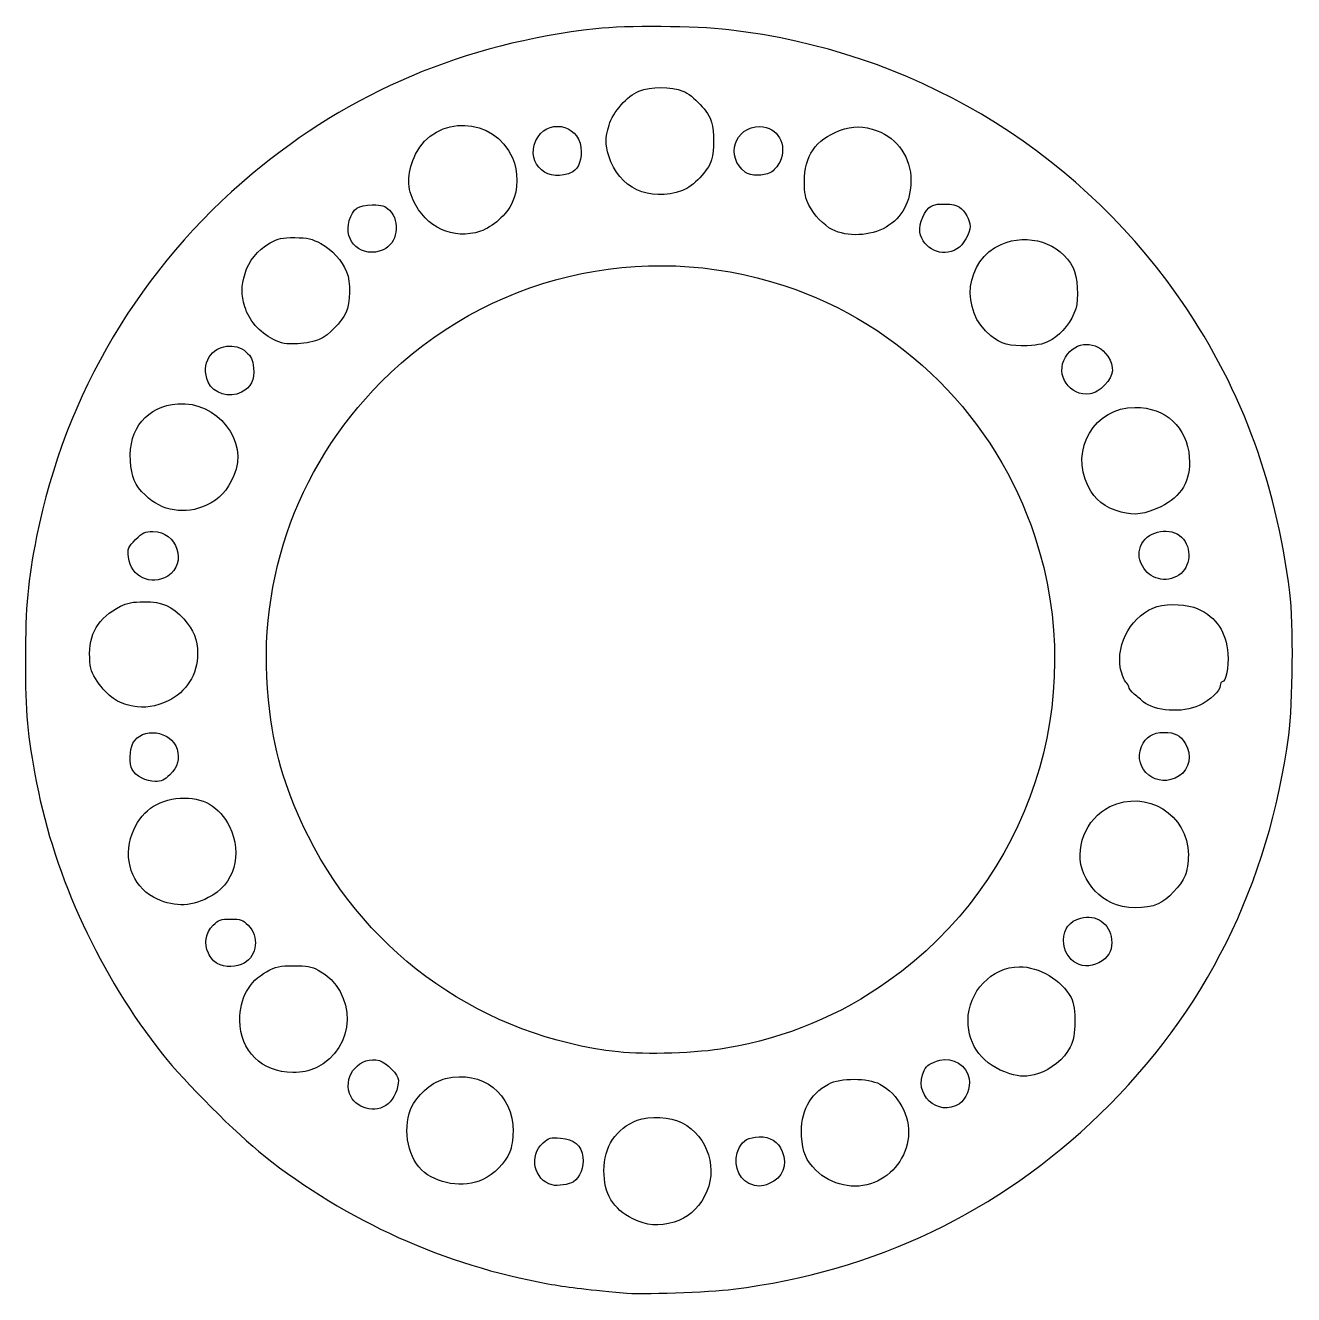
# Model space of a CAD drawing. Header units: centimetres. Extents: x -12.8 to 3.7, y -11.5 to 5.
import ezdxf

# ---------------------------------------------------------------- set-up
doc = ezdxf.new("R2010")
doc.units = ezdxf.units.CM
doc.header["$MEASUREMENT"] = 0
doc.layers.add('Layer 1', color=7, linetype='Continuous')

msp = doc.modelspace()

# ---------------------------------------------------------------- linework, layer by layer
at = {"layer": 'Layer 1'}
for points, knots in [([(-4.99874, -11.49022), (-5.54457, -11.43659), (-5.72605, -11.41419), (-5.97769, -11.3694), (-5.97769, -11.3694), (-7.32075, -11.13033), (-8.59408, -10.55625), (-9.67292, -9.70341), (-9.67292, -9.70341), (-10.02487, -9.42519), (-10.71011, -8.73978), (-10.99251, -8.38351), (-10.99251, -8.38351), (-11.79935, -7.36559), (-12.39267, -6.08695), (-12.63004, -4.85447), (-12.63004, -4.85447), (-12.74993, -4.23202), (-12.77569, -3.94738), (-12.7752, -3.2506), (-12.7752, -3.2506), (-12.7747, -2.55091), (-12.74562, -2.23153), (-12.62944, -1.64987), (-12.62944, -1.64987), (-12.26001, 0.19969), (-11.27756, 1.85306), (-9.82738, 3.06573), (-9.82738, 3.06573), (-8.5466, 4.13674), (-7.06903, 4.76062), (-5.35592, 4.95372), (-5.35592, 4.95372), (-4.95978, 4.99837), (-4.06578, 4.99167), (-3.6253, 4.94074), (-3.6253, 4.94074), (-1.26257, 4.66758), (0.83135, 3.43071), (2.20181, 1.49868), (2.20181, 1.49868), (3.00901, 0.36072), (3.49108, -0.9104), (3.67183, -2.37747), (3.67183, -2.37747), (3.72182, -2.78322), (3.71424, -3.81732), (3.65821, -4.23527), (3.65821, -4.23527), (3.39724, -6.18195), (2.57443, -7.83346), (1.20251, -9.1642), (1.20251, -9.1642), (-0.11291, -10.44014), (-1.71971, -11.20704), (-3.56661, -11.44043), (-3.56661, -11.44043), (-3.87789, -11.47977), (-4.78439, -11.51128), (-4.99874, -11.49022)], [0, 0, 0, 0, 0.0625, 0.0625, 0.0625, 0.0625, 0.125, 0.125, 0.125, 0.125, 0.1875, 0.1875, 0.1875, 0.1875, 0.25, 0.25, 0.25, 0.25, 0.3125, 0.3125, 0.3125, 0.3125, 0.375, 0.375, 0.375, 0.375, 0.4375, 0.4375, 0.4375, 0.4375, 0.5, 0.5, 0.5, 0.5, 0.5625, 0.5625, 0.5625, 0.5625, 0.625, 0.625, 0.625, 0.625, 0.6875, 0.6875, 0.6875, 0.6875, 0.75, 0.75, 0.75, 0.75, 0.8125, 0.8125, 0.8125, 0.8125, 0.875, 0.875, 0.875, 0.875, 1, 1, 1, 1]), ([(-4.22728, 2.85114), (-4.08797, 2.90066), (-3.88824, 3.11087), (-3.85015, 3.24805), (-3.85015, 3.24805), (-3.81419, 3.37756), (-3.81345, 3.61233), (-3.8486, 3.73889), (-3.8486, 3.73889), (-3.88546, 3.87158), (-4.08658, 4.0886), (-4.22462, 4.14464), (-4.22462, 4.14464), (-4.37034, 4.20379), (-4.64556, 4.20351), (-4.79389, 4.14406), (-4.79389, 4.14406), (-4.94738, 4.08254), (-5.13295, 3.87142), (-5.18368, 3.70057), (-5.18368, 3.70057), (-5.23338, 3.53322), (-5.23377, 3.45899), (-5.18576, 3.29948), (-5.18576, 3.29948), (-5.06032, 2.88267), (-4.66231, 2.6965), (-4.22728, 2.85114)], [0, 0, 0, 0, 0.125, 0.125, 0.125, 0.125, 0.25, 0.25, 0.25, 0.25, 0.375, 0.375, 0.375, 0.375, 0.5, 0.5, 0.5, 0.5, 0.625, 0.625, 0.625, 0.625, 0.75, 0.75, 0.75, 0.75, 1, 1, 1, 1]), ([(-6.857, 2.32087), (-6.69634, 2.37561), (-6.51429, 2.53869), (-6.44188, 2.69273), (-6.44188, 2.69273), (-6.36312, 2.8603), (-6.36217, 3.09616), (-6.43953, 3.276), (-6.43953, 3.276), (-6.6716, 3.81546), (-7.44458, 3.84358), (-7.69984, 3.32186), (-7.69984, 3.32186), (-7.80524, 3.10642), (-7.81568, 2.9087), (-7.73137, 2.72455), (-7.73137, 2.72455), (-7.56858, 2.36898), (-7.20647, 2.20179), (-6.857, 2.32087)], [0, 0, 0, 0, 0.16666667, 0.16666667, 0.16666667, 0.16666667, 0.33333333, 0.33333333, 0.33333333, 0.33333333, 0.5, 0.5, 0.5, 0.5, 0.66666667, 0.66666667, 0.66666667, 0.66666667, 1, 1, 1, 1]), ([(-5.65428, 3.09549), (-5.57571, 3.13754), (-5.53225, 3.26684), (-5.54843, 3.41042), (-5.54843, 3.41042), (-5.58384, 3.72457), (-6.00458, 3.78869), (-6.13486, 3.49979), (-6.13486, 3.49979), (-6.27494, 3.18916), (-5.96557, 2.92889), (-5.65428, 3.09549)], [0, 0, 0, 0, 0.25, 0.25, 0.25, 0.25, 0.5, 0.5, 0.5, 0.5, 1, 1, 1, 1]), ([(-3.08276, 3.08501), (-3.04179, 3.1062), (-2.98746, 3.16739), (-2.96202, 3.22099), (-2.96202, 3.22099), (-2.85654, 3.44328), (-2.99005, 3.68167), (-3.21983, 3.68131), (-3.21983, 3.68131), (-3.55334, 3.68079), (-3.67776, 3.28987), (-3.40911, 3.0866), (-3.40911, 3.0866), (-3.3433, 3.03681), (-3.17754, 3.036), (-3.08276, 3.08501)], [0, 0, 0, 0, 0.2, 0.2, 0.2, 0.2, 0.4, 0.4, 0.4, 0.4, 0.6, 0.6, 0.6, 0.6, 1, 1, 1, 1]), ([(-1.57989, 2.37434), (-1.36973, 2.4964), (-1.25786, 2.7059), (-1.2563, 2.98034), (-1.2563, 2.98034), (-1.25463, 3.27436), (-1.42673, 3.52726), (-1.69742, 3.62854), (-1.69742, 3.62854), (-1.87603, 3.69536), (-2.00917, 3.69552), (-2.18655, 3.62911), (-2.18655, 3.62911), (-2.49473, 3.51372), (-2.64263, 3.29862), (-2.64171, 2.96711), (-2.64171, 2.96711), (-2.6413, 2.816), (-2.62754, 2.74259), (-2.58404, 2.65929), (-2.58404, 2.65929), (-2.51636, 2.52966), (-2.39185, 2.39969), (-2.2799, 2.3418), (-2.2799, 2.3418), (-2.08821, 2.24267), (-1.7821, 2.2569), (-1.57989, 2.37434)], [0, 0, 0, 0, 0.125, 0.125, 0.125, 0.125, 0.25, 0.25, 0.25, 0.25, 0.375, 0.375, 0.375, 0.375, 0.5, 0.5, 0.5, 0.5, 0.625, 0.625, 0.625, 0.625, 0.75, 0.75, 0.75, 0.75, 1, 1, 1, 1]), ([(-8.12173, 2.07867), (-7.93745, 2.15567), (-7.891, 2.44505), (-8.03915, 2.5932), (-8.03915, 2.5932), (-8.09856, 2.65261), (-8.13163, 2.66284), (-8.26416, 2.66284), (-8.26416, 2.66284), (-8.44671, 2.66284), (-8.51499, 2.61633), (-8.5618, 2.4601), (-8.5618, 2.4601), (-8.64568, 2.18013), (-8.39628, 1.96396), (-8.12173, 2.07867)], [0, 0, 0, 0, 0.2, 0.2, 0.2, 0.2, 0.4, 0.4, 0.4, 0.4, 0.6, 0.6, 0.6, 0.6, 1, 1, 1, 1]), ([(-0.65745, 2.09096), (-0.57155, 2.14335), (-0.48759, 2.28805), (-0.48759, 2.38373), (-0.48759, 2.38373), (-0.48759, 2.46255), (-0.55514, 2.58541), (-0.62562, 2.63478), (-0.62562, 2.63478), (-0.69278, 2.68182), (-0.91435, 2.69026), (-0.99195, 2.64873), (-0.99195, 2.64873), (-1.07506, 2.60425), (-1.15687, 2.41701), (-1.13962, 2.31074), (-1.13962, 2.31074), (-1.1036, 2.08877), (-0.85035, 1.97333), (-0.65745, 2.09096)], [0, 0, 0, 0, 0.16666667, 0.16666667, 0.16666667, 0.16666667, 0.33333333, 0.33333333, 0.33333333, 0.33333333, 0.5, 0.5, 0.5, 0.5, 0.66666667, 0.66666667, 0.66666667, 0.66666667, 1, 1, 1, 1]), ([(-8.953, 0.91156), (-8.82259, 0.97501), (-8.66429, 1.1346), (-8.60683, 1.26055), (-8.60683, 1.26055), (-8.54718, 1.3913), (-8.54202, 1.66205), (-8.59669, 1.7929), (-8.59669, 1.7929), (-8.66017, 1.94481), (-8.78173, 2.07808), (-8.93087, 2.15925), (-8.93087, 2.15925), (-9.04752, 2.22274), (-9.1026, 2.23541), (-9.27016, 2.23728), (-9.27016, 2.23728), (-9.44239, 2.2392), (-9.48716, 2.22954), (-9.59224, 2.16776), (-9.59224, 2.16776), (-9.75975, 2.06929), (-9.87039, 1.93524), (-9.91885, 1.77206), (-9.91885, 1.77206), (-9.96985, 1.60031), (-9.97024, 1.50416), (-9.92058, 1.33696), (-9.92058, 1.33696), (-9.86986, 1.16615), (-9.73008, 1.00517), (-9.55612, 0.91719), (-9.55612, 0.91719), (-9.43682, 0.85686), (-9.39121, 0.84831), (-9.23207, 0.85643), (-9.23207, 0.85643), (-9.12932, 0.86168), (-9.00507, 0.88622), (-8.953, 0.91156)], [0, 0, 0, 0, 0.09090909, 0.09090909, 0.09090909, 0.09090909, 0.18181818, 0.18181818, 0.18181818, 0.18181818, 0.27272727, 0.27272727, 0.27272727, 0.27272727, 0.36363636, 0.36363636, 0.36363636, 0.36363636, 0.45454545, 0.45454545, 0.45454545, 0.45454545, 0.54545455, 0.54545455, 0.54545455, 0.54545455, 0.63636364, 0.63636364, 0.63636364, 0.63636364, 0.72727273, 0.72727273, 0.72727273, 0.72727273, 0.81818182, 0.81818182, 0.81818182, 0.81818182, 1, 1, 1, 1]), ([(-3.66259, -8.30728), (-2.87276, -8.16802), (-2.1758, -7.8797), (-1.54592, -7.43165), (-1.54592, -7.43165), (0.28839, -6.12684), (1.05794, -3.78834), (0.35629, -1.65131), (0.35629, -1.65131), (-0.14904, -0.11226), (-1.37092, 1.10962), (-2.90998, 1.61495), (-2.90998, 1.61495), (-4.75955, 2.22222), (-6.77711, 1.73884), (-8.14752, 0.3601), (-8.14752, 0.3601), (-9.27997, -0.77923), (-9.8033, -2.32542), (-9.59796, -3.92528), (-9.59796, -3.92528), (-9.52267, -4.51194), (-9.3699, -5.00592), (-9.09475, -5.55247), (-9.09475, -5.55247), (-8.31006, -7.11114), (-6.80265, -8.15875), (-5.06205, -8.35511), (-5.06205, -8.35511), (-4.72082, -8.3936), (-4.01546, -8.36949), (-3.66259, -8.30728)], [0, 0, 0, 0, 0.11111111, 0.11111111, 0.11111111, 0.11111111, 0.22222222, 0.22222222, 0.22222222, 0.22222222, 0.33333333, 0.33333333, 0.33333333, 0.33333333, 0.44444444, 0.44444444, 0.44444444, 0.44444444, 0.55555556, 0.55555556, 0.55555556, 0.55555556, 0.66666667, 0.66666667, 0.66666667, 0.66666667, 0.77777778, 0.77777778, 0.77777778, 0.77777778, 1, 1, 1, 1]), ([(0.5796, 0.91263), (0.71226, 0.99038), (0.83498, 1.14888), (0.88771, 1.3106), (0.88771, 1.3106), (0.93, 1.44033), (0.91111, 1.7349), (0.85332, 1.84665), (0.85332, 1.84665), (0.68708, 2.16812), (0.26557, 2.30418), (-0.08388, 2.14918), (-0.08388, 2.14918), (-0.55293, 1.94112), (-0.6258, 1.29068), (-0.21721, 0.95899), (-0.21721, 0.95899), (-0.08999, 0.85572), (0.03503, 0.82224), (0.25633, 0.83221), (0.25633, 0.83221), (0.41692, 0.83944), (0.48259, 0.85578), (0.5796, 0.91263)], [0, 0, 0, 0, 0.14285714, 0.14285714, 0.14285714, 0.14285714, 0.28571429, 0.28571429, 0.28571429, 0.28571429, 0.42857143, 0.42857143, 0.42857143, 0.42857143, 0.57142857, 0.57142857, 0.57142857, 0.57142857, 0.71428571, 0.71428571, 0.71428571, 0.71428571, 1, 1, 1, 1]), ([(-9.96229, 0.22732), (-9.84112, 0.28998), (-9.79297, 0.38792), (-9.80774, 0.54166), (-9.80774, 0.54166), (-9.81809, 0.64936), (-9.83674, 0.68976), (-9.90377, 0.74966), (-9.90377, 0.74966), (-10.04575, 0.87651), (-10.28613, 0.84444), (-10.3829, 0.68574), (-10.3829, 0.68574), (-10.44567, 0.58278), (-10.44994, 0.48543), (-10.39723, 0.35926), (-10.39723, 0.35926), (-10.33484, 0.20993), (-10.12122, 0.14514), (-9.96229, 0.22732)], [0, 0, 0, 0, 0.16666667, 0.16666667, 0.16666667, 0.16666667, 0.33333333, 0.33333333, 0.33333333, 0.33333333, 0.5, 0.5, 0.5, 0.5, 0.66666667, 0.66666667, 0.66666667, 0.66666667, 1, 1, 1, 1]), ([(1.26528, 0.32257), (1.38415, 0.44537), (1.39593, 0.55785), (1.30417, 0.69401), (1.30417, 0.69401), (1.16206, 0.90488), (0.88656, 0.89976), (0.75488, 0.6838), (0.75488, 0.6838), (0.61478, 0.45402), (0.80792, 0.16412), (1.07345, 0.20561), (1.07345, 0.20561), (1.13431, 0.21512), (1.20007, 0.25522), (1.26528, 0.32257)], [0, 0, 0, 0, 0.2, 0.2, 0.2, 0.2, 0.4, 0.4, 0.4, 0.4, 0.6, 0.6, 0.6, 0.6, 1, 1, 1, 1]), ([(-10.41953, -1.24249), (-10.24375, -1.15934), (-10.15389, -1.06209), (-10.06304, -0.8567), (-10.06304, -0.8567), (-9.86622, -0.41176), (-10.27962, 0.11586), (-10.79389, 0.07607), (-10.79389, 0.07607), (-11.19424, 0.0451), (-11.43652, -0.24621), (-11.40941, -0.66404), (-11.40941, -0.66404), (-11.39525, -0.88248), (-11.35607, -0.97304), (-11.21489, -1.11376), (-11.21489, -1.11376), (-11.0059, -1.32206), (-10.69431, -1.37249), (-10.41953, -1.24249)], [0, 0, 0, 0, 0.16666667, 0.16666667, 0.16666667, 0.16666667, 0.33333333, 0.33333333, 0.33333333, 0.33333333, 0.5, 0.5, 0.5, 0.5, 0.66666667, 0.66666667, 0.66666667, 0.66666667, 1, 1, 1, 1]), ([(1.99449, -1.26206), (2.26273, -1.13336), (2.38501, -0.92197), (2.36475, -0.62199), (2.36475, -0.62199), (2.33807, -0.22711), (2.05839, 0.03068), (1.65744, 0.02998), (1.65744, 0.02998), (1.13558, 0.02906), (0.80962, -0.51824), (1.04745, -0.9942), (1.04745, -0.9942), (1.13888, -1.17716), (1.26022, -1.27246), (1.47735, -1.33186), (1.47735, -1.33186), (1.65383, -1.38014), (1.78538, -1.36238), (1.99449, -1.26206)], [0, 0, 0, 0, 0.16666667, 0.16666667, 0.16666667, 0.16666667, 0.33333333, 0.33333333, 0.33333333, 0.33333333, 0.5, 0.5, 0.5, 0.5, 0.66666667, 0.66666667, 0.66666667, 0.66666667, 1, 1, 1, 1]), ([(-10.92242, -2.16396), (-10.66309, -2.00369), (-10.80302, -1.58372), (-11.11575, -1.58372), (-11.11575, -1.58372), (-11.2207, -1.58372), (-11.24932, -1.59715), (-11.34203, -1.68985), (-11.34203, -1.68985), (-11.44243, -1.79026), (-11.4474, -1.80269), (-11.43413, -1.92045), (-11.43413, -1.92045), (-11.40564, -2.17316), (-11.14104, -2.29908), (-10.92242, -2.16396)], [0, 0, 0, 0, 0.2, 0.2, 0.2, 0.2, 0.4, 0.4, 0.4, 0.4, 0.6, 0.6, 0.6, 0.6, 1, 1, 1, 1]), ([(2.2294, -2.15173), (2.38567, -2.04933), (2.40338, -1.79833), (2.26417, -1.65911), (2.26417, -1.65911), (2.12901, -1.52396), (1.83698, -1.57068), (1.74859, -1.7416), (1.74859, -1.7416), (1.69629, -1.84274), (1.69795, -1.92023), (1.7548, -2.03127), (1.7548, -2.03127), (1.84387, -2.20525), (2.06288, -2.26083), (2.2294, -2.15173)], [0, 0, 0, 0, 0.2, 0.2, 0.2, 0.2, 0.4, 0.4, 0.4, 0.4, 0.6, 0.6, 0.6, 0.6, 1, 1, 1, 1]), ([(-10.92, -3.78915), (-10.6822, -3.67688), (-10.53646, -3.44295), (-10.53646, -3.17352), (-10.53646, -3.17352), (-10.53646, -2.98963), (-10.58518, -2.8672), (-10.71597, -2.72243), (-10.71597, -2.72243), (-10.86836, -2.55376), (-10.99371, -2.49931), (-11.22967, -2.49931), (-11.22967, -2.49931), (-11.38279, -2.49931), (-11.45363, -2.51263), (-11.53982, -2.55762), (-11.53982, -2.55762), (-11.82749, -2.70776), (-11.95652, -2.92386), (-11.9394, -3.22685), (-11.9394, -3.22685), (-11.93086, -3.37801), (-11.91554, -3.42517), (-11.83989, -3.53311), (-11.83989, -3.53311), (-11.69975, -3.73309), (-11.5777, -3.81916), (-11.37979, -3.85755), (-11.37979, -3.85755), (-11.22699, -3.8872), (-11.08198, -3.86562), (-10.92, -3.78915)], [0, 0, 0, 0, 0.11111111, 0.11111111, 0.11111111, 0.11111111, 0.22222222, 0.22222222, 0.22222222, 0.22222222, 0.33333333, 0.33333333, 0.33333333, 0.33333333, 0.44444444, 0.44444444, 0.44444444, 0.44444444, 0.55555556, 0.55555556, 0.55555556, 0.55555556, 0.66666667, 0.66666667, 0.66666667, 0.66666667, 0.77777778, 0.77777778, 0.77777778, 0.77777778, 1, 1, 1, 1]), ([(2.49173, -3.84865), (2.64103, -3.77913), (2.76679, -3.66006), (2.76679, -3.58821), (2.76679, -3.58821), (2.76679, -3.56259), (2.77777, -3.54164), (2.79119, -3.54164), (2.79119, -3.54164), (2.83937, -3.54164), (2.87912, -3.34797), (2.86664, -3.17409), (2.86664, -3.17409), (2.84632, -2.89096), (2.71925, -2.7015), (2.47574, -2.59128), (2.47574, -2.59128), (2.34491, -2.53205), (2.10057, -2.51851), (1.94871, -2.56207), (1.94871, -2.56207), (1.6304, -2.65336), (1.40251, -3.04112), (1.47139, -3.37424), (1.47139, -3.37424), (1.48696, -3.44952), (1.5169, -3.52539), (1.53793, -3.54284), (1.53793, -3.54284), (1.55896, -3.5603), (1.57616, -3.58883), (1.57616, -3.60625), (1.57616, -3.60625), (1.57616, -3.62367), (1.6089, -3.66558), (1.64892, -3.69938), (1.64892, -3.69938), (1.68894, -3.73318), (1.74173, -3.77813), (1.76623, -3.79927), (1.76623, -3.79927), (1.91103, -3.92421), (2.2761, -3.94906), (2.49173, -3.84865)], [0, 0, 0, 0, 0.08333333, 0.08333333, 0.08333333, 0.08333333, 0.16666667, 0.16666667, 0.16666667, 0.16666667, 0.25, 0.25, 0.25, 0.25, 0.33333333, 0.33333333, 0.33333333, 0.33333333, 0.41666667, 0.41666667, 0.41666667, 0.41666667, 0.5, 0.5, 0.5, 0.5, 0.58333333, 0.58333333, 0.58333333, 0.58333333, 0.66666667, 0.66666667, 0.66666667, 0.66666667, 0.75, 0.75, 0.75, 0.75, 0.83333333, 0.83333333, 0.83333333, 0.83333333, 1, 1, 1, 1]), ([(-10.89786, -4.7497), (-10.78985, -4.64169), (-10.76338, -4.54771), (-10.80338, -4.41421), (-10.80338, -4.41421), (-10.87534, -4.17403), (-11.2654, -4.12306), (-11.37718, -4.33922), (-11.37718, -4.33922), (-11.42159, -4.42511), (-11.42668, -4.60786), (-11.38673, -4.6825), (-11.38673, -4.6825), (-11.34328, -4.7637), (-11.20082, -4.83789), (-11.08812, -4.838), (-11.08812, -4.838), (-11.00783, -4.83807), (-10.96753, -4.81937), (-10.89786, -4.7497)], [0, 0, 0, 0, 0.16666667, 0.16666667, 0.16666667, 0.16666667, 0.33333333, 0.33333333, 0.33333333, 0.33333333, 0.5, 0.5, 0.5, 0.5, 0.66666667, 0.66666667, 0.66666667, 0.66666667, 1, 1, 1, 1]), ([(2.23197, -4.76455), (2.37016, -4.674), (2.40591, -4.49248), (2.31463, -4.34479), (2.31463, -4.34479), (2.24428, -4.23096), (2.18263, -4.19869), (2.03552, -4.19869), (2.03552, -4.19869), (1.88935, -4.19869), (1.79553, -4.25756), (1.74358, -4.38191), (1.74358, -4.38191), (1.61825, -4.68187), (1.95522, -4.94588), (2.23197, -4.76455)], [0, 0, 0, 0, 0.2, 0.2, 0.2, 0.2, 0.4, 0.4, 0.4, 0.4, 0.6, 0.6, 0.6, 0.6, 1, 1, 1, 1]), ([(1.95981, -6.42915), (2.08398, -6.3726), (2.25186, -6.19545), (2.31071, -6.05887), (2.31071, -6.05887), (2.33406, -6.0047), (2.35238, -5.88735), (2.3526, -5.7906), (2.3526, -5.7906), (2.35379, -5.26776), (1.80679, -4.93185), (1.33227, -5.16401), (1.33227, -5.16401), (1.01586, -5.31882), (0.85763, -5.72362), (0.99147, -6.03586), (0.99147, -6.03586), (1.06291, -6.20254), (1.19727, -6.34468), (1.35107, -6.4163), (1.35107, -6.4163), (1.52019, -6.49505), (1.80204, -6.501), (1.95981, -6.42915)], [0, 0, 0, 0, 0.14285714, 0.14285714, 0.14285714, 0.14285714, 0.28571429, 0.28571429, 0.28571429, 0.28571429, 0.42857143, 0.42857143, 0.42857143, 0.42857143, 0.57142857, 0.57142857, 0.57142857, 0.57142857, 0.71428571, 0.71428571, 0.71428571, 0.71428571, 1, 1, 1, 1]), ([(-10.39647, -6.34764), (-10.06097, -6.18107), (-9.9418, -5.78199), (-10.12067, -5.42404), (-10.12067, -5.42404), (-10.25249, -5.16025), (-10.46869, -5.03536), (-10.76049, -5.05443), (-10.76049, -5.05443), (-11.06865, -5.07457), (-11.28006, -5.2304), (-11.38833, -5.51723), (-11.38833, -5.51723), (-11.50859, -5.83582), (-11.38767, -6.194), (-11.11061, -6.3398), (-11.11061, -6.3398), (-10.86102, -6.47115), (-10.6499, -6.47347), (-10.39647, -6.34764)], [0, 0, 0, 0, 0.16666667, 0.16666667, 0.16666667, 0.16666667, 0.33333333, 0.33333333, 0.33333333, 0.33333333, 0.5, 0.5, 0.5, 0.5, 0.66666667, 0.66666667, 0.66666667, 0.66666667, 1, 1, 1, 1]), ([(1.2322, -7.16846), (1.32825, -7.10047), (1.36834, -7.00931), (1.35424, -6.89091), (1.35424, -6.89091), (1.32936, -6.68196), (1.15204, -6.55961), (0.95354, -6.61441), (0.95354, -6.61441), (0.80529, -6.65535), (0.72949, -6.7519), (0.72949, -6.89982), (0.72949, -6.89982), (0.72949, -7.18184), (1.00517, -7.32916), (1.2322, -7.16846)], [0, 0, 0, 0, 0.2, 0.2, 0.2, 0.2, 0.4, 0.4, 0.4, 0.4, 0.6, 0.6, 0.6, 0.6, 1, 1, 1, 1]), ([(-9.93111, -7.20066), (-9.7573, -7.09799), (-9.73156, -6.85316), (-9.87906, -6.70566), (-9.87906, -6.70566), (-9.94853, -6.6362), (-9.97766, -6.62592), (-10.10519, -6.62592), (-10.10519, -6.62592), (-10.23272, -6.62592), (-10.26186, -6.6362), (-10.33133, -6.70566), (-10.33133, -6.70566), (-10.43385, -6.80819), (-10.45729, -6.94142), (-10.39565, -7.07132), (-10.39565, -7.07132), (-10.37032, -7.1247), (-10.31841, -7.18533), (-10.28031, -7.20603), (-10.28031, -7.20603), (-10.18547, -7.25757), (-10.02323, -7.25508), (-9.93111, -7.20066)], [0, 0, 0, 0, 0.14285714, 0.14285714, 0.14285714, 0.14285714, 0.28571429, 0.28571429, 0.28571429, 0.28571429, 0.42857143, 0.42857143, 0.42857143, 0.42857143, 0.57142857, 0.57142857, 0.57142857, 0.57142857, 0.71428571, 0.71428571, 0.71428571, 0.71428571, 1, 1, 1, 1]), ([(-8.99394, -8.55938), (-8.46913, -8.31447), (-8.45353, -7.56586), (-8.96749, -7.29025), (-8.96749, -7.29025), (-9.05013, -7.24592), (-9.11969, -7.23339), (-9.28499, -7.23303), (-9.28499, -7.23303), (-9.47057, -7.23263), (-9.51409, -7.24223), (-9.63815, -7.31095), (-9.63815, -7.31095), (-9.86814, -7.43834), (-9.98659, -7.65429), (-9.98555, -7.94428), (-9.98555, -7.94428), (-9.98412, -8.3411), (-9.69976, -8.62112), (-9.29821, -8.62112), (-9.29821, -8.62112), (-9.17348, -8.62112), (-9.08989, -8.60416), (-8.99394, -8.55938)], [0, 0, 0, 0, 0.14285714, 0.14285714, 0.14285714, 0.14285714, 0.28571429, 0.28571429, 0.28571429, 0.28571429, 0.42857143, 0.42857143, 0.42857143, 0.42857143, 0.57142857, 0.57142857, 0.57142857, 0.57142857, 0.71428571, 0.71428571, 0.71428571, 0.71428571, 1, 1, 1, 1]), ([(0.40173, -8.63546), (0.56094, -8.58818), (0.73696, -8.44341), (0.81608, -8.29468), (0.81608, -8.29468), (0.89355, -8.14904), (0.8998, -7.78174), (0.82709, -7.64791), (0.82709, -7.64791), (0.70301, -7.41953), (0.41034, -7.24519), (0.15303, -7.24638), (0.15303, -7.24638), (-0.20392, -7.24805), (-0.51397, -7.57407), (-0.51321, -7.94695), (-0.51321, -7.94695), (-0.51254, -8.27771), (-0.31568, -8.52874), (0.02835, -8.63754), (0.02835, -8.63754), (0.17004, -8.68236), (0.24524, -8.68194), (0.40173, -8.63546)], [0, 0, 0, 0, 0.14285714, 0.14285714, 0.14285714, 0.14285714, 0.28571429, 0.28571429, 0.28571429, 0.28571429, 0.42857143, 0.42857143, 0.42857143, 0.42857143, 0.57142857, 0.57142857, 0.57142857, 0.57142857, 0.71428571, 0.71428571, 0.71428571, 0.71428571, 1, 1, 1, 1]), ([(-8.05748, -9.03004), (-7.98288, -8.96727), (-7.92288, -8.83022), (-7.92253, -8.72178), (-7.92253, -8.72178), (-7.9223, -8.65134), (-8.07718, -8.49195), (-8.16981, -8.46729), (-8.16981, -8.46729), (-8.41718, -8.40144), (-8.64045, -8.64775), (-8.55849, -8.89608), (-8.55849, -8.89608), (-8.49455, -9.08982), (-8.21678, -9.16409), (-8.05748, -9.03004)], [0, 0, 0, 0, 0.2, 0.2, 0.2, 0.2, 0.4, 0.4, 0.4, 0.4, 0.6, 0.6, 0.6, 0.6, 1, 1, 1, 1]), ([(-0.62429, -9.02789), (-0.5402, -8.97348), (-0.47889, -8.81778), (-0.49718, -8.70509), (-0.49718, -8.70509), (-0.52483, -8.53469), (-0.71546, -8.41318), (-0.87836, -8.46212), (-0.87836, -8.46212), (-1.01641, -8.50361), (-1.04539, -8.52263), (-1.08388, -8.59707), (-1.08388, -8.59707), (-1.2391, -8.89722), (-0.90554, -9.2099), (-0.62429, -9.02789)], [0, 0, 0, 0, 0.2, 0.2, 0.2, 0.2, 0.4, 0.4, 0.4, 0.4, 0.6, 0.6, 0.6, 0.6, 1, 1, 1, 1]), ([(-6.82417, -10.01463), (-6.67739, -9.94628), (-6.53458, -9.79997), (-6.47357, -9.65544), (-6.47357, -9.65544), (-6.45162, -9.60345), (-6.43306, -9.48352), (-6.43232, -9.38893), (-6.43232, -9.38893), (-6.42854, -8.90174), (-6.83155, -8.58531), (-7.30974, -8.70003), (-7.30974, -8.70003), (-7.47077, -8.73866), (-7.66012, -8.89399), (-7.74224, -9.05481), (-7.74224, -9.05481), (-7.87163, -9.3082), (-7.81526, -9.70055), (-7.62264, -9.88725), (-7.62264, -9.88725), (-7.42946, -10.07448), (-7.07435, -10.13114), (-6.82417, -10.01463)], [0, 0, 0, 0, 0.14285714, 0.14285714, 0.14285714, 0.14285714, 0.28571429, 0.28571429, 0.28571429, 0.28571429, 0.42857143, 0.42857143, 0.42857143, 0.42857143, 0.57142857, 0.57142857, 0.57142857, 0.57142857, 0.71428571, 0.71428571, 0.71428571, 0.71428571, 1, 1, 1, 1]), ([(-1.73566, -10.05386), (-1.48721, -9.95302), (-1.31689, -9.72572), (-1.28927, -9.4581), (-1.28927, -9.4581), (-1.26169, -9.19086), (-1.41835, -8.90236), (-1.66121, -8.77318), (-1.66121, -8.77318), (-1.81774, -8.68992), (-2.17307, -8.68958), (-2.32895, -8.77253), (-2.32895, -8.77253), (-2.57598, -8.90399), (-2.69813, -9.14034), (-2.67816, -9.4482), (-2.67816, -9.4482), (-2.66434, -9.66138), (-2.62139, -9.7646), (-2.49314, -9.89285), (-2.49314, -9.89285), (-2.29763, -10.08836), (-1.9846, -10.1549), (-1.73566, -10.05386)], [0, 0, 0, 0, 0.14285714, 0.14285714, 0.14285714, 0.14285714, 0.28571429, 0.28571429, 0.28571429, 0.28571429, 0.42857143, 0.42857143, 0.42857143, 0.42857143, 0.57142857, 0.57142857, 0.57142857, 0.57142857, 0.71428571, 0.71428571, 0.71428571, 0.71428571, 1, 1, 1, 1]), ([(-4.33546, -10.56708), (-4.16503, -10.51624), (-4.0363, -10.40694), (-3.94052, -10.23177), (-3.94052, -10.23177), (-3.75739, -9.89684), (-3.89329, -9.45071), (-4.23144, -9.27671), (-4.23144, -9.27671), (-4.38206, -9.1992), (-4.6597, -9.18325), (-4.8164, -9.2431), (-4.8164, -9.2431), (-5.09164, -9.34821), (-5.24938, -9.58696), (-5.24983, -9.8991), (-5.24983, -9.8991), (-5.25026, -10.19944), (-5.13176, -10.39649), (-4.87292, -10.52584), (-4.87292, -10.52584), (-4.69012, -10.61718), (-4.54159, -10.62858), (-4.33546, -10.56708)], [0, 0, 0, 0, 0.14285714, 0.14285714, 0.14285714, 0.14285714, 0.28571429, 0.28571429, 0.28571429, 0.28571429, 0.42857143, 0.42857143, 0.42857143, 0.42857143, 0.57142857, 0.57142857, 0.57142857, 0.57142857, 0.71428571, 0.71428571, 0.71428571, 0.71428571, 1, 1, 1, 1]), ([(-5.6437, -10.04221), (-5.56301, -9.99181), (-5.50692, -9.84457), (-5.52294, -9.72517), (-5.52294, -9.72517), (-5.54396, -9.56845), (-5.63598, -9.48899), (-5.81349, -9.47427), (-5.81349, -9.47427), (-5.94257, -9.46357), (-5.96551, -9.46998), (-6.04174, -9.5381), (-6.04174, -9.5381), (-6.22945, -9.70583), (-6.16144, -10.02074), (-5.92367, -10.0848), (-5.92367, -10.0848), (-5.85459, -10.10342), (-5.70536, -10.08071), (-5.6437, -10.04221)], [0, 0, 0, 0, 0.16666667, 0.16666667, 0.16666667, 0.16666667, 0.33333333, 0.33333333, 0.33333333, 0.33333333, 0.5, 0.5, 0.5, 0.5, 0.66666667, 0.66666667, 0.66666667, 0.66666667, 1, 1, 1, 1]), ([(-3.0995, -10.06727), (-2.92368, -9.99285), (-2.85602, -9.8252), (-2.93018, -9.6477), (-2.93018, -9.6477), (-2.98343, -9.52025), (-3.08826, -9.45432), (-3.229, -9.45977), (-3.229, -9.45977), (-3.37045, -9.46524), (-3.4399, -9.50252), (-3.49034, -9.60007), (-3.49034, -9.60007), (-3.57774, -9.76908), (-3.51493, -9.9986), (-3.36322, -10.06458), (-3.36322, -10.06458), (-3.25567, -10.11135), (-3.20488, -10.11187), (-3.0995, -10.06727)], [0, 0, 0, 0, 0.16666667, 0.16666667, 0.16666667, 0.16666667, 0.33333333, 0.33333333, 0.33333333, 0.33333333, 0.5, 0.5, 0.5, 0.5, 0.66666667, 0.66666667, 0.66666667, 0.66666667, 1, 1, 1, 1])]:
    msp.add_open_spline(points, degree=3, knots=knots, dxfattribs=at)

doc.saveas('drawing.dxf')
